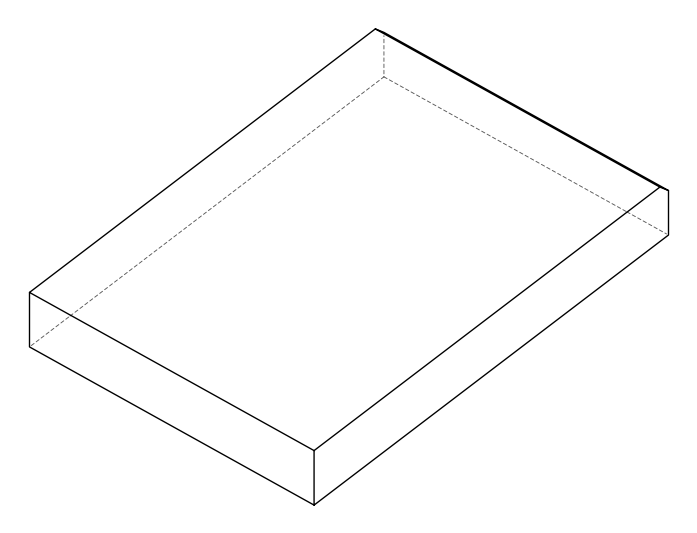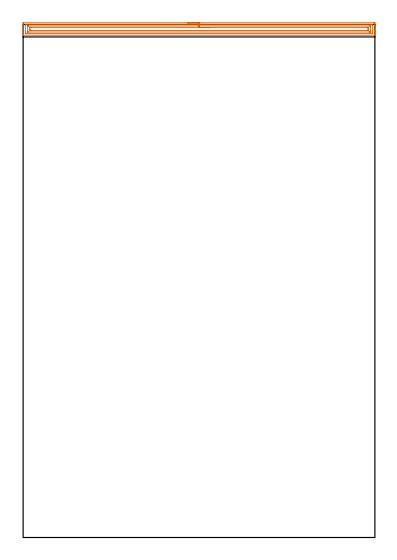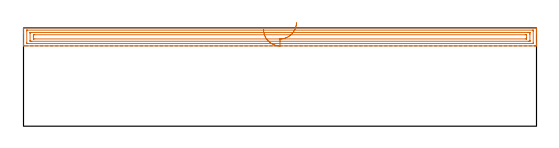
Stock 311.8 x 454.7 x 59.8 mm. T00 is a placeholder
(PLAN: 1 operations, 0 tool changes, 10.2 min)
(1 AREA_MILL | FG_CHAMFER_SURFACE | UGT0205_001 | 10.24 min | 18854 mm3)
(TOOL UGT0205_001 | Chamfer Mill 20 x 3 x 45 deg. | D20 FL50 Z2)
(OP 1 AREA_MILL)
G17 G21 G94 G90
T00 M6
G54
G17 G0 G90 X145.9 Y456.2 S1061 M3
G43 Z69.8 H0
Z58.8
G94 G1 X145.938 Z57.928 F250.
X146.052 Z57.063
X146.241 Z56.212
X146.503 Z55.38
X146.837 Z54.574
X147.24 Z53.8
X147.709 Z53.064
X148.24 Z52.372
X148.829 Z51.729
X149.472 Z51.14
X150.164 Z50.608
X150.9 Z50.14
X151.674 Z49.737
X152.48 Z49.403
X153.312 Z49.141
X154.164 Z48.952
X155.028 Z48.838
X155.9 Z48.8
X310.598
X311.194 Y456.198 Z48.802
X311.783 Y456.193 Z48.804
X311.793 Y456.192 Z48.806
X311.797 Y455.605 Z49.393
X311.8 Y454.999 Z49.998
Y448.471 Z56.524
Y447.898 Z57.099
Y447.579 Z57.417
Y447.006 Z57.99
Y446.687 Z58.308
Y446.048 Z58.951
Y445.626 Z59.373
Y445.253 Z59.738
X311.79 Y445.202 Z59.788
X311.64 Y445.2 Z59.8
X0.16
X0.01 Y445.202 Z59.788
X0.008 Y445.251 Z59.741
X0. Y445.626 Z59.373
Y446.049 Z58.951
Y446.687 Z58.308
Y447.898 Z57.099
Y448.471 Z56.524
Y454.999 Z49.998
X0.003 Y455.605 Z49.393
X0.007 Y456.192 Z48.806
X0.017 Y456.193 Z48.804
X0.606 Y456.2 Z48.8
X155.9
Y454.786 Z50.214
X309.482
X309.628 Y454.784 Z50.216
X309.725 Y454.782 Z50.218
X309.791 Y454.778 Z50.222
X309.794 Y454.768 Z50.232
X309.797 Y454.713 Z50.287
X309.8 Y454.322 Z50.678
Y447.188 Z57.812
X309.796 Y446.687 Z58.313
X309.793 Y446.639 Z58.361
X309.79 Y446.621 Z58.379
X309.701 Y446.618 Z58.382
X309.555 Y446.615 Z58.385
X2.318 Y446.614 Z58.386
X2.172 Y446.616 Z58.384
X2.075 Y446.618 Z58.382
X2.009 Y446.622 Z58.378
X2.006 Y446.632 Z58.368
X2.003 Y446.687 Z58.313
X2. Y447.078 Z57.922
Y454.212 Z50.788
X2.004 Y454.713 Z50.287
X2.007 Y454.761 Z50.239
X2.01 Y454.779 Z50.221
X2.099 Y454.782 Z50.218
X2.245 Y454.785 Z50.215
X155.9 Y454.786 Z50.214
Y453.372 Z51.628
X307.182 Y453.371 Z51.629
X307.624 Y453.369 Z51.631
X307.77 Y453.367 Z51.633
X307.788 Y453.365 Z51.635
X307.793 Y453.316 Z51.684
X307.798 Y453.222 Z51.778
X307.8 Y453.105 Z51.895
Y452.929 Z52.071
Y449.362 Z55.638
X307.799 Y448.471 Z56.529
X307.798 Y448.297 Z56.703
X307.79 Y448.119 Z56.881
X307.781 Y448.035 Z56.965
X307.734 Y448.033 Z56.967
X307.624 Y448.03 Z56.97
X307.174 Y448.029 Z56.971
X306.732 Y448.028 Z56.972
X4.618 Y448.029 Z56.971
X4.176 Y448.031 Z56.97
X4.03 Y448.033 Z56.967
X4.013 Y448.035 Z56.965
X4.007 Y448.084 Z56.916
X4.002 Y448.178 Z56.822
X4.001 Y448.295 Z56.705
X4. Y448.471 Z56.529
X4.001 Y452.929 Z52.071
X4.002 Y453.104 Z51.896
X4.01 Y453.281 Z51.719
X4.019 Y453.365 Z51.635
X4.066 Y453.367 Z51.633
X4.176 Y453.37 Z51.63
X4.626 Y453.371 Z51.629
X5.069 Y453.372 Z51.628
X155.9
Y451.957 Z53.043
X305.027
X305.765 Y451.952 Z53.048
X305.782 Y451.951 Z53.049
X305.79 Y451.942 Z53.058
X305.794 Y451.893 Z53.107
X305.798 Y451.792 Z53.208
X305.799 Y451.59 Z53.41
X305.8 Y451.185 Z53.815
Y449.828 Z55.172
X305.799 Y449.615 Z55.385
X305.797 Y449.508 Z55.492
X305.793 Y449.456 Z55.544
X305.79 Y449.449 Z55.551
X305.784 Y449.446 Z55.554
X305.757 Y449.444 Z55.556
X304.947 Y449.443 Z55.557
X6.773
X6.035 Y449.448 Z55.552
X6.018 Y449.449 Z55.551
X6.01 Y449.458 Z55.542
X6.006 Y449.507 Z55.493
X6.002 Y449.608 Z55.392
X6.001 Y449.81 Z55.19
X6. Y450.215 Z54.785
X6.001 Y451.785 Z53.215
X6.003 Y451.892 Z53.108
X6.007 Y451.945 Z53.055
X6.01 Y451.951 Z53.049
X6.016 Y451.954 Z53.046
X6.043 Y451.956 Z53.044
X6.854 Y451.957 Z53.043
X155.9
X156.772 Z53.081
X157.637 Z53.195
X158.488 Z53.383
X159.32 Z53.646
X160.126 Z53.98
X160.9 Z54.382
X161.636 Z54.851
X162.328 Z55.382
X162.971 Z55.972
X163.56 Z56.615
X164.092 Z57.307
X164.56 Z58.043
X164.963 Z58.816
X165.297 Z59.622
X165.559 Z60.454
X165.748 Z61.306
X165.862 Z62.171
X165.9 Z63.043
G0 Z69.8
M5
M2
